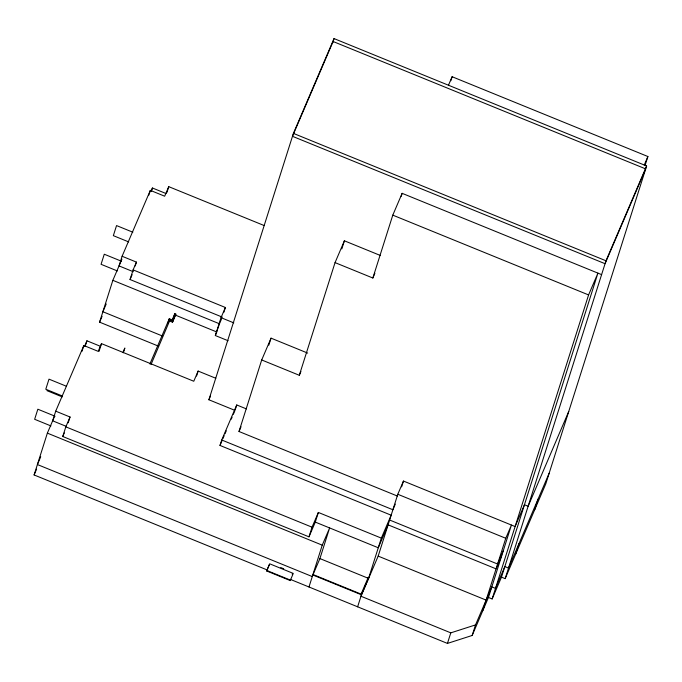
<?xml version="1.0" encoding="UTF-8"?>
<svg xmlns="http://www.w3.org/2000/svg" width="682" height="682" viewBox="0 0 682 682"><rect width="100%" height="100%" fill="white"/><g stroke="black" fill="none" stroke-linecap="round" stroke-linejoin="round"><path stroke-width="1.02" d="M267.6 570.118L34.1 474.953L47.365 433.13L54.304 416.949M215.81 378.271L198.13 371.068L193.773 381.247L101.49 343.634L98.182 351.349L83.843 345.51L55.711 411.161L52.65 420.811L66.026 426.267M82.011 351.298L83.843 345.51M85.327 345.876L86.938 340.795L100.629 346.379M368.357 579.035L381.332 538.115L318.358 512.446L315.297 522.097L308.98 536.836L62.761 436.497L65.822 426.847L70.041 417.009L55.711 411.161M157.994 345.953L99.589 322.151L112.854 280.328L121.942 259.126M68.209 422.797L70.041 417.009M264.292 225.597L168.761 186.663L164.669 196.203L150.338 190.363L122.095 256.262L119.035 265.912L133.365 271.751M99.035 351.349L101.49 343.634M148.804 195.188L150.338 190.363M151.464 191.028L152.427 187.993L166.22 193.611M222.323 317.13L130.032 279.526L133.109 269.884L136.426 262.11L122.095 256.262M135.198 265.963L136.426 262.11M166.92 192.452L168.761 186.663M123.357 352.756L124.849 348.033L122.905 352.577M167.729 323.66L169.298 318.716L172.171 319.884L174.814 313.72L175.854 314.146L172.512 322.219L169.648 321.052L169.971 320.029L172.836 321.196L172.512 322.219M173.211 318.758L174.814 313.72M196.552 376.038L198.13 371.068M228.112 340.744L215.35 335.544L221.019 317.659L225.384 307.488L133.109 269.884M215.35 335.544L219.186 324.692M223.849 312.313L225.384 307.488M233.346 414.306L235.009 410.411L208.897 399.771L293.405 133.391L334.027 38.584L646.621 165.982L545.796 483.836L505.166 578.634L501.483 577.143L597.926 273.124L588.583 294.931L492.14 598.949L488.465 597.449L511.432 525.046L505.763 538.277L482.796 610.671M332.458 43.537L334.027 38.584M381.332 538.115L391.161 515.2L219.996 445.44L221.727 439.992L236.739 404.963L246.415 408.902M235.299 409.507L236.739 404.963M397.572 496.121L239.007 431.501L261.7 359.96L271.044 338.153L307.684 353.088M268.81 345.211L271.044 338.153M261.7 359.96L299.304 375.288L335.05 262.613L344.393 240.806L380.249 255.426M341.818 248.93L344.393 240.806M266.653 570.962L269.671 563.801L293.269 573.417L290.251 580.578L266.653 570.962L269.399 564.56M267.489 571.192L267.668 570.638M335.05 262.613L372.849 278.017L392.789 215.137L402.141 193.33L601.601 274.624M401.169 196.373L402.141 193.33M292.194 574.142L292.365 573.588M290.251 580.578L290.396 580.101L266.798 570.484M450.828 80.783L452.115 76.725L647.9 156.519L645.01 165.615M308.98 536.836L312.041 527.186L318.358 512.446M308.98 586.98L322.245 545.157L329.628 527.936L319.662 559.351M357.624 606.809L361.443 594.789L368.817 577.577L368.271 577.356L361.093 594.107L312.987 574.508L312.791 574.969L361.443 594.789M368.271 577.356L368.007 578.183L319.909 558.575L312.731 575.335M549.138 473.282L508.516 568.08L504.833 566.58L495.49 588.387L491.816 586.887L475.516 624.908L450.793 632.853L360.974 596.247L378.178 556.111L397.794 494.271L403.463 481.049L515.106 526.547L524.449 504.74L528.132 506.24L568.754 411.442M401.621 486.854L403.463 481.049M290.259 579.35L447.443 643.416L450.793 632.853M447.443 643.416L472.166 635.471L475.516 624.908M505.166 578.634L605.991 260.78L646.621 165.982M515.711 554.031L519.062 543.477M534.705 509.701L538.055 499.147M130.049 279.535L132.12 274.667M84.474 346.541L86.938 340.795M150.841 191.693L152.427 187.993M40.732 456.769L37.408 464.544L312.288 576.571M106.222 303.959L102.888 311.734L162.265 335.936M34.1 474.953L36.598 469.122M99.589 322.151L102.087 316.32M62.761 436.497L64.296 432.917M149.904 363.975L169.298 318.716M151.012 364.529L169.971 320.029M172.836 321.196L175.854 314.146M221.505 319.031L219.476 323.78L112.854 280.328M208.897 399.771L210.516 396.003M219.996 445.44L222.085 440.581M222.92 438.628L224.165 435.713M225 433.769L226.254 430.845M231.258 419.166L232.093 417.222M239.007 431.501L241.036 426.762M299.304 375.288L300.933 371.494M448.458 85.259L452.115 76.725M372.849 278.017L374.878 273.277M395.313 504.083L392.883 509.752L221.727 439.992M644.243 165.053L647.9 156.519M503.265 550.8L497.596 564.023L389.627 520.025M501.73 555.625L496.061 568.848L388.101 524.85L378.271 547.765L315.297 522.097M472.166 635.471L488.465 597.449M492.14 598.949L501.483 577.143M293.405 133.391L605.991 260.78M392.789 215.137L588.583 294.931M132.828 232.204L116.545 225.572L113.348 235.657L128.668 241.905M121.507 261.249L104.269 254.224L101.072 264.309L117.347 270.942M221.019 317.659L233.79 322.867M175.53 315.169L216.859 332.015M397.794 494.271L505.763 538.277M66.231 386.174L48.993 379.149L45.788 389.226L62.071 395.867M46.93 390.641L62.25 396.89M55.08 416.233L37.842 409.209L34.646 419.294L50.928 425.926M65.822 426.847L312.041 527.186M378.178 556.111L486.147 600.117M47.365 433.13L322.245 545.157M280.754 567.577L283.703 568.779M333.106 41.508L292.476 136.315L605.062 263.704L645.692 168.906L333.106 41.508"/></g></svg>
